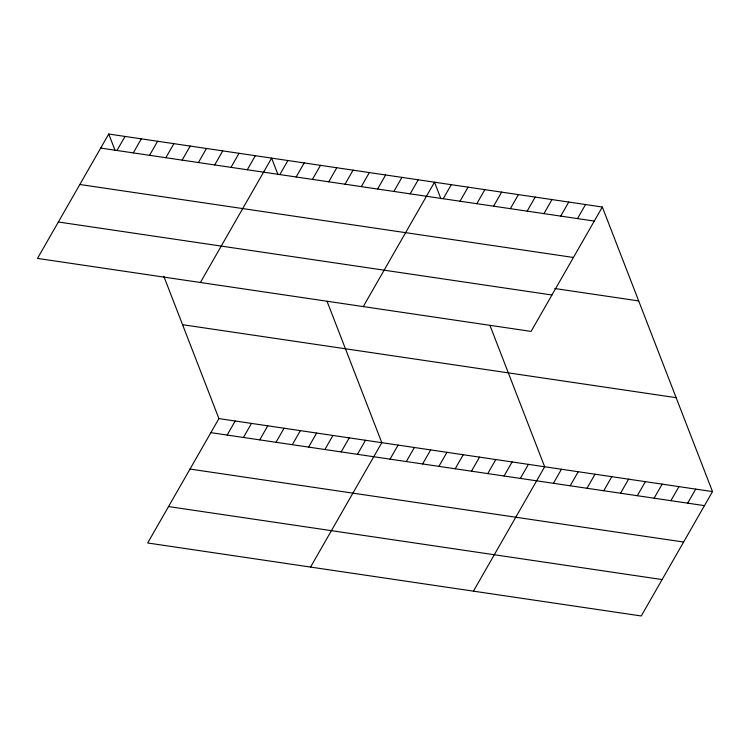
<?xml version="1.0" encoding="UTF-8"?>
<svg xmlns="http://www.w3.org/2000/svg" width="750" height="750" viewBox="0 0 750 750"><rect width="100%" height="100%" fill="white"/><g stroke="black" fill="none" stroke-linecap="round" stroke-linejoin="round"><path stroke-width="1.12" d="M108.741 134.025L37.5 258.412L531.084 331.406L602.325 207.019L108.741 134.025L115.125 150.534M116.981 150.488L125.025 136.434M133.266 152.897L141.309 138.844M149.559 155.306L157.603 141.253M165.844 157.716L173.887 143.663M182.128 160.125L190.181 146.072M198.422 162.534L206.466 148.481M214.706 164.934L222.759 150.891M231 167.344L239.044 153.3M247.284 169.753L255.328 155.709M200.381 282.497L271.622 158.119L278.016 174.628M279.862 174.572L287.906 160.519M296.147 176.981L304.2 162.928M312.441 179.391L320.484 165.338M328.725 181.8L336.778 167.747M345.019 184.209L353.062 170.156M163.828 276.309L218.916 418.594L147.675 542.981L641.259 615.975L712.5 491.588L602.325 207.019M361.303 186.619L369.347 172.566M227.156 435.056L235.2 421.003M377.597 189.028L385.641 174.975M243.441 437.466L251.484 423.412M393.881 191.438L401.925 177.384M259.734 439.875L267.778 425.822M410.166 193.847L418.219 179.794M276.019 442.284L284.062 428.231M363.272 306.591L434.503 182.203L440.897 198.713M292.303 444.694L300.356 430.641M443.241 198.731L451.284 184.678M308.597 447.103L316.641 433.05M460.022 201.216L468.066 187.162M324.881 449.513L332.934 435.459M476.803 203.7L484.847 189.647M341.175 451.913L349.219 437.869M493.584 206.175L501.628 192.131M357.459 454.322L365.503 440.278M510.366 208.659L518.419 194.606M310.556 567.066L381.797 442.688L327.094 301.406M527.147 211.144L535.2 197.091M390.038 459.141L398.081 445.097M543.928 213.619L551.981 199.575M406.322 461.55L414.375 447.497M560.719 216.103L568.762 202.05M422.616 463.959L430.659 449.906M577.5 218.588L585.544 204.534M438.9 466.369L446.953 452.316M455.194 468.778L463.238 454.725M471.478 471.188L479.522 457.134M487.772 473.597L495.816 459.544M504.056 476.006L512.1 461.953M520.341 478.416L528.394 464.363M473.447 591.159L544.678 466.772L489.984 325.491M553.416 483.3L561.459 469.256M570.197 485.784L578.241 471.731M586.978 488.269L595.022 474.216M603.759 490.744L611.812 476.7M620.541 493.228L628.594 479.175M637.322 495.712L645.375 481.659M654.103 498.197L662.156 484.144M670.894 500.672L678.938 486.628M687.675 503.156L695.719 489.103M100.688 148.078L594.281 221.072M79.837 184.491L573.422 257.475M554.775 288.516L638.681 300.928M58.35 222L551.944 294.994M182.55 324.694L676.144 397.678M218.916 418.594L712.5 491.588M210.862 432.647L704.456 505.641M190.013 469.059L683.597 542.044M168.525 506.569L662.119 579.562"/></g></svg>
